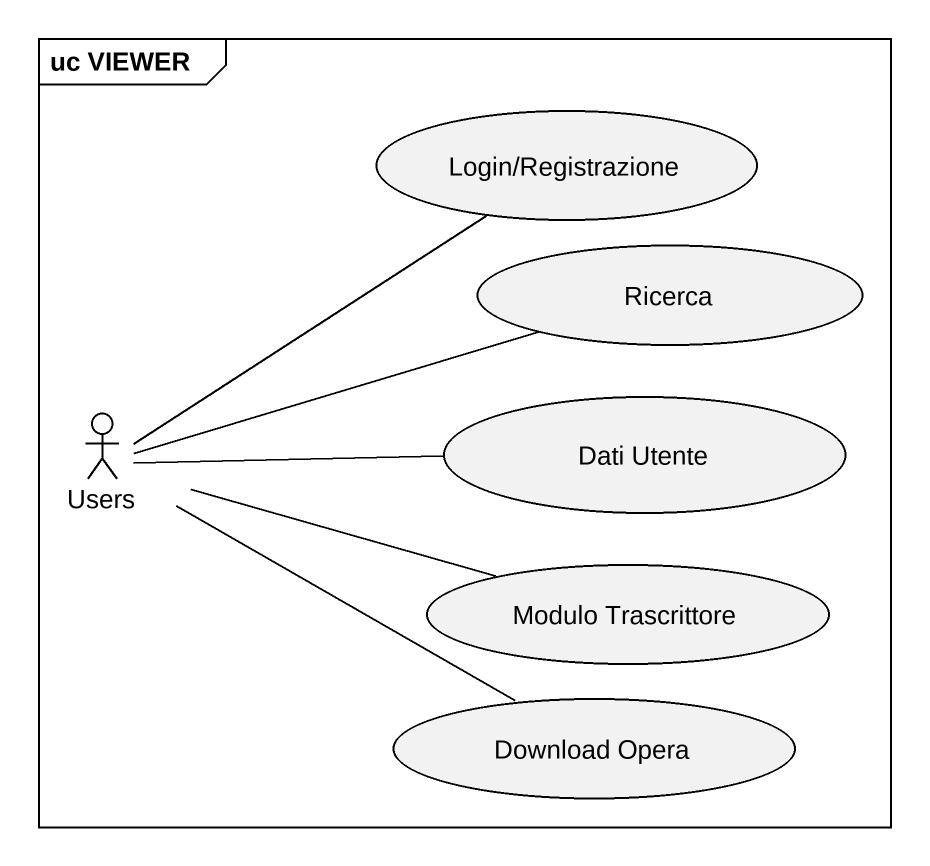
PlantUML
@startuml
mainframe uc VIEWER
usecase "Login/Registrazione" as Login_Registrazione
usecase Ricerca
actor Users
usecase "Dati Utente" as Dati_Utente
usecase "Modulo Trascrittore" as Modulo_Trascrittore
usecase "Download Opera" as Download_Opera
Login_Registrazione -- Users
Ricerca -left- Users
Dati_Utente -left- Users
Modulo_Trascrittore -left- Users
Download_Opera -left- Users
@enduml
